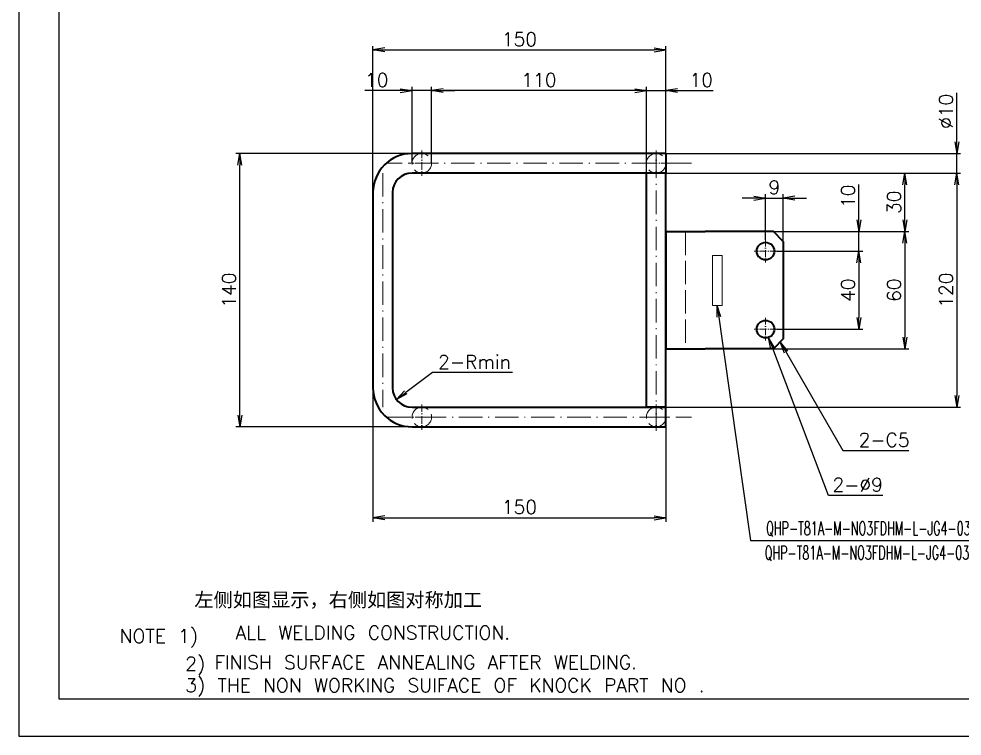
# Model space of a CAD drawing. Header units: millimetres. Extents: x 883 to 69395, y -20111 to 1361.
# Drawn here: x 1722.9 to 2205.8, y 424 to 791.5 of the extents above; entities that cross this region are included whole.
import ezdxf

# ---------------------------------------------------------------- set-up
doc = ezdxf.new("R2010")
doc.units = ezdxf.units.MM
for name, pattern in [('AM_ISO02W050', [7.5, 6, -1.5]), ('AM_ISO08W050', [18, 12, -1.5, 3, -1.5]), ('DASHDOT', [18.5, 12, -3, 0.5, -3]), ('DASHED', [15, 12, -3])]:
    doc.linetypes.add(name, pattern=pattern)
for name, color, linetype, lineweight in [('AM_7', 2, 'AM_ISO08W050', 25), ('AM_HID', 1, 'AM_ISO02W050', 25), ('标注层', 253, 'Continuous', 13)]:
    doc.layers.add(name, color=color, linetype=linetype, lineweight=lineweight)
for name, color, linetype in [('list', 3, 'Continuous'), ('title_frame', 7, 'Continuous'), ('word_dim', 253, 'Continuous')]:
    doc.layers.add(name, color=color, linetype=linetype)
doc.styles.add('MX_NOTE_STANDARD', font='txt.shx', dxfattribs={"bigfont": 'bigfont.shx'})
doc.styles.get("Standard").update_dxf_attribs({"font": 'txt', "bigfont": 'gbcbig.shx'})
doc.dimstyles.new('STANDARD 1-2', dxfattribs={"dimscale": 2, "dimtxt": 3.5, "dimasz": 3, "dimexe": 1, "dimexo": 0, "dimgap": 1, "dimtad": 3, "dimdsep": 46, "dimtxsty": 'Standard', "dimblk1": 'OPEN', "dimblk2": 'OPEN', "dimsah": 1, "dimcen": 0, "dimclrd": 256, "dimclre": 256, "dimclrt": 3, "dimazin": 2, "dimtfac": 1, "dimtmove": 0, "dimatfit": 3, "dimldrblk": 'OPEN', "dimfxl": 0, "dimtolj": 1, "dimlwd": 25, "dimlwe": 25, "dimarcsym": 0})
doc.dimstyles.new('STANDARD 1-2$3', dxfattribs={"dimscale": 2, "dimtxt": 3.5, "dimasz": 3, "dimexe": 1, "dimexo": 0, "dimgap": 1, "dimtad": 3, "dimtoh": 1, "dimdsep": 46, "dimtxsty": 'Standard', "dimblk1": 'OPEN', "dimblk2": 'OPEN', "dimsah": 1, "dimcen": 0, "dimclrd": 256, "dimclre": 256, "dimclrt": 3, "dimazin": 2, "dimtfac": 1, "dimtofl": 0, "dimtmove": 0, "dimatfit": 3, "dimldrblk": 'OPEN', "dimfxl": 0, "dimtolj": 1, "dimlwd": 25, "dimlwe": 25, "dimarcsym": 0})
doc.dimstyles.new('STANDARD 1-2$4', dxfattribs={"dimscale": 2, "dimtxt": 3.5, "dimasz": 3, "dimexe": 1, "dimexo": 0, "dimgap": 1, "dimtad": 3, "dimtoh": 1, "dimdsep": 46, "dimtxsty": 'Standard', "dimblk1": 'OPEN', "dimblk2": 'OPEN', "dimsah": 1, "dimcen": 0, "dimclrd": 256, "dimclre": 256, "dimclrt": 3, "dimazin": 2, "dimtfac": 1, "dimtmove": 0, "dimatfit": 3, "dimldrblk": 'OPEN', "dimfxl": 0, "dimtolj": 1, "dimlwd": 25, "dimlwe": 25, "dimarcsym": 0})

# ---------------------------------------------------------------- blocks, each defined once
blk = doc.blocks.new('_Open')
at = {"color": 0, "lineweight": -2}
for p, q in [((-1, 0.1666666666666667), (0, 0)), ((-1, -0.1666666666666667), (0, 0)), ((0, 0), (-1, 0))]:
    blk.add_line(p, q, dxfattribs=at)
blk = doc.blocks.new('*D78')
at = {"layer": 'DEFPOINTS', "color": 0, "ltscale": 2, "transparency": 16777216}
for p in [(1835.943376803798, 722.4914369218554), (1929.144601835082, 722.4914369218554), (1929.144601835082, 582.4914369218627)]:
    blk.add_point(p, dxfattribs=at)
at = {"layer": '标注层', "lineweight": 25, "ltscale": 2, "transparency": 16777216}
for p, q in [((1929.144601835082, 722.4914369218554), (1833.943376803798, 722.4914369218554)), ((1835.943376803798, 588.4914369218627), (1835.943376803798, 716.4914369218554)), ((1929.144601835082, 582.4914369218627), (1833.943376803798, 582.4914369218627))]:
    blk.add_line(p, q, dxfattribs=at)
at = {"layer": '标注层', "lineweight": 25, "ltscale": 2, "transparency": 16777216, "xscale": 6, "yscale": 6, "zscale": 6}
for p, rotation in [((1835.943376803798, 722.4914369218554), 90), ((1835.943376803798, 582.4914369218627), 270)]:
    blk.add_blockref('_Open', p, dxfattribs=dict(at, rotation=rotation))
at = {"layer": '标注层', "color": 3, "ltscale": 2, "transparency": 16777216, "insert": (1830.443376803798, 652.4914369218594), "char_height": 7, "attachment_point": 5, "rotation": 90}
blk.add_mtext('\\A1;140', dxfattribs=at)
blk = doc.blocks.new('*D86')
at = {"layer": 'DEFPOINTS', "color": 0, "ltscale": 2, "transparency": 16777216}
for p in [(2054.144601835082, 775.5594233652978), (2054.144601835082, 722.4914369218554), (1904.144601835082, 702.4914369218554)]:
    blk.add_point(p, dxfattribs=at)
at = {"layer": '标注层', "lineweight": 25, "ltscale": 2, "transparency": 16777216}
for p, q in [((1904.144601835082, 702.4914369218554), (1904.144601835082, 777.5594233652978)), ((2054.144601835082, 722.4914369218554), (2054.144601835082, 777.5594233652978)), ((1910.144601835082, 775.5594233652978), (2048.144601835082, 775.5594233652978))]:
    blk.add_line(p, q, dxfattribs=at)
at = {"layer": '标注层', "lineweight": 25, "ltscale": 2, "transparency": 16777216, "xscale": 6, "yscale": 6, "zscale": 6, "rotation": 180}
blk.add_blockref('_Open', (1904.144601835082, 775.5594233652978), dxfattribs=at)
at = {"layer": '标注层', "lineweight": 25, "ltscale": 2, "transparency": 16777216, "xscale": 6, "yscale": 6, "zscale": 6}
blk.add_blockref('_Open', (2054.144601835082, 775.5594233652978), dxfattribs=at)
at = {"layer": '标注层', "color": 3, "ltscale": 2, "transparency": 16777216, "insert": (1979.144601835082, 781.0594233652978), "char_height": 7, "attachment_point": 5}
blk.add_mtext('\\A1;150', dxfattribs=at)
blk = doc.blocks.new('*D87')
at = {"layer": 'DEFPOINTS', "color": 0, "ltscale": 2, "transparency": 16777216}
for p in [(1904.144601835082, 602.4914369218554), (2054.144601835082, 582.4914369218554), (2054.144601835082, 535.8475032086885)]:
    blk.add_point(p, dxfattribs=at)
at = {"layer": '标注层', "lineweight": 25, "ltscale": 2, "transparency": 16777216}
for p, q in [((1904.144601835082, 602.4914369218554), (1904.144601835082, 533.8475032086885)), ((2054.144601835082, 582.4914369218554), (2054.144601835082, 533.8475032086885)), ((1910.144601835082, 535.8475032086885), (2048.144601835082, 535.8475032086885))]:
    blk.add_line(p, q, dxfattribs=at)
at = {"layer": '标注层', "lineweight": 25, "ltscale": 2, "transparency": 16777216, "xscale": 6, "yscale": 6, "zscale": 6, "rotation": 180}
blk.add_blockref('_Open', (1904.144601835082, 535.8475032086885), dxfattribs=at)
at = {"layer": '标注层', "lineweight": 25, "ltscale": 2, "transparency": 16777216, "xscale": 6, "yscale": 6, "zscale": 6}
blk.add_blockref('_Open', (2054.144601835082, 535.8475032086885), dxfattribs=at)
at = {"layer": '标注层', "color": 3, "ltscale": 2, "transparency": 16777216, "insert": (1979.144601835082, 541.3475032086885), "char_height": 7, "attachment_point": 5}
blk.add_mtext('\\A1;150', dxfattribs=at)
blk = doc.blocks.new('*D88')
at = {"layer": 'DEFPOINTS', "color": 0, "ltscale": 2, "transparency": 16777216}
for p in [(2109.144601835082, 682.4914369218554), (2109.144601835082, 622.4914369218554), (2176.432825652852, 622.4914369218554)]:
    blk.add_point(p, dxfattribs=at)
at = {"layer": '标注层', "lineweight": 25, "ltscale": 2, "transparency": 16777216}
for p, q in [((2109.144601835082, 682.4914369218554), (2178.432825652852, 682.4914369218554)), ((2176.432825652852, 676.4914369218554), (2176.432825652852, 628.4914369218554)), ((2109.144601835082, 622.4914369218554), (2178.432825652852, 622.4914369218554))]:
    blk.add_line(p, q, dxfattribs=at)
at = {"layer": '标注层', "lineweight": 25, "ltscale": 2, "transparency": 16777216, "xscale": 6, "yscale": 6, "zscale": 6}
for p, rotation in [((2176.432825652852, 682.4914369218554), 90), ((2176.432825652852, 622.4914369218554), 270)]:
    blk.add_blockref('_Open', p, dxfattribs=dict(at, rotation=rotation))
at = {"layer": '标注层', "color": 3, "ltscale": 2, "transparency": 16777216, "insert": (2170.932825652852, 652.4914369218558), "char_height": 7, "attachment_point": 5, "rotation": 90}
blk.add_mtext('\\A1;60', dxfattribs=at)
blk = doc.blocks.new('*D89')
at = {"layer": 'DEFPOINTS', "color": 0, "ltscale": 2, "transparency": 16777216}
for p in [(2054.144601835082, 712.4914369218554), (2176.432825652852, 712.4914369218554), (2109.144601835082, 682.4914369218554)]:
    blk.add_point(p, dxfattribs=at)
at = {"layer": '标注层', "lineweight": 25, "ltscale": 2, "transparency": 16777216}
for p, q in [((2054.144601835082, 712.4914369218554), (2178.432825652852, 712.4914369218554)), ((2176.432825652852, 688.4914369218554), (2176.432825652852, 706.4914369218554)), ((2109.144601835082, 682.4914369218554), (2178.432825652852, 682.4914369218554))]:
    blk.add_line(p, q, dxfattribs=at)
at = {"layer": '标注层', "lineweight": 25, "ltscale": 2, "transparency": 16777216, "xscale": 6, "yscale": 6, "zscale": 6}
for p, rotation in [((2176.432825652852, 712.4914369218554), 90), ((2176.432825652852, 682.4914369218554), 270)]:
    blk.add_blockref('_Open', p, dxfattribs=dict(at, rotation=rotation))
at = {"layer": '标注层', "color": 3, "ltscale": 2, "transparency": 16777216, "insert": (2170.932825652852, 697.4914369218558), "char_height": 7, "attachment_point": 5, "rotation": 90}
blk.add_mtext('\\A1;30', dxfattribs=at)
blk = doc.blocks.new('*D90')
at = {"layer": 'DEFPOINTS', "color": 0, "ltscale": 2, "transparency": 16777216}
for p in [(2054.144601835082, 712.4914369218554), (2054.144601835082, 592.4914369218554), (2203.027987084786, 592.4914369218554)]:
    blk.add_point(p, dxfattribs=at)
at = {"layer": '标注层', "lineweight": 25, "ltscale": 2, "transparency": 16777216}
for p, q in [((2054.144601835082, 712.4914369218554), (2205.027987084786, 712.4914369218554)), ((2203.027987084786, 706.4914369218554), (2203.027987084786, 598.4914369218554)), ((2054.144601835082, 592.4914369218554), (2205.027987084786, 592.4914369218554))]:
    blk.add_line(p, q, dxfattribs=at)
at = {"layer": '标注层', "lineweight": 25, "ltscale": 2, "transparency": 16777216, "xscale": 6, "yscale": 6, "zscale": 6}
for p, rotation in [((2203.027987084786, 712.4914369218554), 90), ((2203.027987084786, 592.4914369218554), 270)]:
    blk.add_blockref('_Open', p, dxfattribs=dict(at, rotation=rotation))
at = {"layer": '标注层', "color": 3, "ltscale": 2, "transparency": 16777216, "insert": (2197.527987084786, 652.4914369218558), "char_height": 7, "attachment_point": 5, "rotation": 90}
blk.add_mtext('\\A1;120', dxfattribs=at)
blk = doc.blocks.new('*D91')
at = {"layer": 'DEFPOINTS', "color": 0, "ltscale": 2, "transparency": 16777216}
for p in [(2109.144601835082, 682.4914369218554), (2152.86547278732, 682.4914369218554), (2110.994607938597, 672.4914380805153)]:
    blk.add_point(p, dxfattribs=at)
at = {"layer": '标注层', "lineweight": 25, "ltscale": 2, "transparency": 16777216}
for p, q in [((2152.86547278732, 688.4914369218554), (2152.86547278732, 706.6581035885221)), ((2109.144601835082, 682.4914369218554), (2154.86547278732, 682.4914369218554)), ((2152.86547278732, 672.4914380805153), (2152.86547278732, 682.4914369218554)), ((2110.994607938597, 672.4914380805153), (2154.86547278732, 672.4914380805153)), ((2152.86547278732, 666.4914380805153), (2152.86547278732, 660.4914380805153))]:
    blk.add_line(p, q, dxfattribs=at)
at = {"layer": '标注层', "lineweight": 25, "ltscale": 2, "transparency": 16777216, "xscale": 6, "yscale": 6, "zscale": 6}
for p, rotation in [((2152.86547278732, 682.4914369218554), 270), ((2152.86547278732, 672.4914380805153), 90)]:
    blk.add_blockref('_Open', p, dxfattribs=dict(at, rotation=rotation))
at = {"layer": '标注层', "color": 3, "ltscale": 2, "transparency": 16777216, "insert": (2147.36547278732, 700.5747702551892), "char_height": 7, "attachment_point": 5, "rotation": 90}
blk.add_mtext('\\A1;10', dxfattribs=at)
blk = doc.blocks.new('*D92')
at = {"layer": 'DEFPOINTS', "color": 0, "ltscale": 2, "transparency": 16777216}
for p in [(2110.994607938597, 672.4914380805153), (2110.994607938597, 632.4914380805153), (2152.86547278732, 632.4914380805153)]:
    blk.add_point(p, dxfattribs=at)
at = {"layer": '标注层', "lineweight": 25, "ltscale": 2, "transparency": 16777216}
for p, q in [((2110.994607938597, 672.4914380805153), (2154.86547278732, 672.4914380805153)), ((2152.86547278732, 666.4914380805153), (2152.86547278732, 638.4914380805153)), ((2110.994607938597, 632.4914380805153), (2154.86547278732, 632.4914380805153))]:
    blk.add_line(p, q, dxfattribs=at)
at = {"layer": '标注层', "lineweight": 25, "ltscale": 2, "transparency": 16777216, "xscale": 6, "yscale": 6, "zscale": 6}
for p, rotation in [((2152.86547278732, 672.4914380805153), 90), ((2152.86547278732, 632.4914380805153), 270)]:
    blk.add_blockref('_Open', p, dxfattribs=dict(at, rotation=rotation))
at = {"layer": '标注层', "color": 3, "ltscale": 2, "transparency": 16777216, "insert": (2147.36547278732, 652.4914380805156), "char_height": 7, "attachment_point": 5, "rotation": 90}
blk.add_mtext('\\A1;40', dxfattribs=at)
blk = doc.blocks.new('*D93')
at = {"layer": 'DEFPOINTS', "color": 0, "ltscale": 2, "transparency": 16777216}
for p in [(2114.144601835082, 699.642133596632), (2105.144601835082, 678.3414365546364), (2114.144601835082, 677.4914369218554)]:
    blk.add_point(p, dxfattribs=at)
at = {"layer": '标注层', "lineweight": 25, "ltscale": 2, "transparency": 16777216}
for p, q in [((2105.144601835082, 678.3414365546364), (2105.144601835082, 701.642133596632)), ((2114.144601835082, 677.4914369218554), (2114.144601835082, 701.642133596632)), ((2099.144601835082, 699.642133596632), (2093.144601835082, 699.642133596632)), ((2105.144601835082, 699.642133596632), (2114.144601835082, 699.642133596632)), ((2120.144601835082, 699.642133596632), (2126.144601835082, 699.642133596632))]:
    blk.add_line(p, q, dxfattribs=at)
at = {"layer": '标注层', "lineweight": 25, "ltscale": 2, "transparency": 16777216, "xscale": 6, "yscale": 6, "zscale": 6}
blk.add_blockref('_Open', (2105.144601835082, 699.642133596632), dxfattribs=at)
at = {"layer": '标注层', "lineweight": 25, "ltscale": 2, "transparency": 16777216, "xscale": 6, "yscale": 6, "zscale": 6, "rotation": 180}
blk.add_blockref('_Open', (2114.144601835082, 699.642133596632), dxfattribs=at)
at = {"layer": '标注层', "color": 3, "ltscale": 2, "transparency": 16777216, "insert": (2109.644601835082, 705.142133596632), "char_height": 7, "attachment_point": 5}
blk.add_mtext('\\A1;9', dxfattribs=at)
blk = doc.blocks.new('*D94')
at = {"layer": 'DEFPOINTS', "color": 0, "ltscale": 2, "transparency": 16777216}
for p in [(2103.553835479046, 636.7008861019953), (2106.735368191205, 628.2819877417008)]:
    blk.add_point(p, dxfattribs=at)
at = {"layer": '标注层', "lineweight": 25, "ltscale": 2, "transparency": 16777216}
for p, q in [((2137.337446946233, 547.3034739367894), (2108.856389999317, 622.6693888348207)), ((2165.170780279545, 547.3034739367895), (2137.337446946233, 547.3034739367894))]:
    blk.add_line(p, q, dxfattribs=at)
at = {"layer": '标注层', "lineweight": 25, "ltscale": 2, "transparency": 16777216, "xscale": 6, "yscale": 6, "zscale": 6, "rotation": 110.7017634481024}
blk.add_blockref('_Open', (2106.735368191205, 628.2819877417008), dxfattribs=at)
at = {"layer": '标注层', "color": 3, "ltscale": 2, "transparency": 16777216, "insert": (2152.337446946212, 552.803473936789), "char_height": 7, "attachment_point": 5}
blk.add_mtext('\\A1;2-%%c9', dxfattribs=at)
blk = doc.blocks.new('*D95')
at = {"layer": 'DEFPOINTS', "color": 0, "ltscale": 2, "transparency": 16777216}
for p in [(2054.144601835082, 722.4914369218554), (2203.027987084786, 722.4914369218554), (2054.144601835082, 712.4914369218554)]:
    blk.add_point(p, dxfattribs=at)
at = {"layer": '标注层', "lineweight": 25, "ltscale": 2, "transparency": 16777216}
for p, q in [((2203.027987084786, 728.4914369218554), (2203.027987084786, 753.6581035885221)), ((2054.144601835082, 722.4914369218554), (2205.027987084786, 722.4914369218554)), ((2203.027987084786, 712.4914369218554), (2203.027987084786, 722.4914369218554)), ((2054.144601835082, 712.4914369218554), (2205.027987084786, 712.4914369218554)), ((2203.027987084786, 706.4914369218554), (2203.027987084786, 700.4914369218554))]:
    blk.add_line(p, q, dxfattribs=at)
at = {"layer": '标注层', "lineweight": 25, "ltscale": 2, "transparency": 16777216, "xscale": 6, "yscale": 6, "zscale": 6}
for p, rotation in [((2203.027987084786, 722.4914369218554), 270), ((2203.027987084786, 712.4914369218554), 90)]:
    blk.add_blockref('_Open', p, dxfattribs=dict(at, rotation=rotation))
at = {"layer": '标注层', "color": 3, "ltscale": 2, "transparency": 16777216, "insert": (2197.527987084786, 744.0747702551892), "char_height": 7, "attachment_point": 5, "rotation": 90}
blk.add_mtext('\\A1;%%c10', dxfattribs=at)
blk = doc.blocks.new('*D96')
at = {"layer": 'DEFPOINTS', "color": 0, "ltscale": 2, "transparency": 16777216}
for p in [(2054.144601835082, 754.7020348471001), (2054.144601835082, 722.4914369218554), (2044.144601835082, 712.4914369218554)]:
    blk.add_point(p, dxfattribs=at)
at = {"layer": '标注层', "lineweight": 25, "ltscale": 2, "transparency": 16777216}
for p, q in [((2038.144601835082, 754.7020348471001), (2032.144601835082, 754.7020348471001)), ((2044.144601835082, 712.4914369218554), (2044.144601835082, 756.7020348471001)), ((2044.144601835082, 754.7020348471001), (2054.144601835082, 754.7020348471001)), ((2054.144601835082, 722.4914369218554), (2054.144601835082, 756.7020348471001)), ((2060.144601835082, 754.7020348471001), (2078.311268501748, 754.7020348471001))]:
    blk.add_line(p, q, dxfattribs=at)
at = {"layer": '标注层', "lineweight": 25, "ltscale": 2, "transparency": 16777216, "xscale": 6, "yscale": 6, "zscale": 6}
blk.add_blockref('_Open', (2044.144601835082, 754.7020348471001), dxfattribs=at)
at = {"layer": '标注层', "lineweight": 25, "ltscale": 2, "transparency": 16777216, "xscale": 6, "yscale": 6, "zscale": 6, "rotation": 180}
blk.add_blockref('_Open', (2054.144601835082, 754.7020348471001), dxfattribs=at)
at = {"layer": '标注层', "color": 3, "ltscale": 2, "transparency": 16777216, "insert": (2072.227935168415, 760.2020348471001), "char_height": 7, "attachment_point": 5}
blk.add_mtext('\\A1;10', dxfattribs=at)
blk = doc.blocks.new('*D97')
at = {"layer": 'DEFPOINTS', "color": 0, "ltscale": 2, "transparency": 16777216}
for p in [(1934.144601835082, 754.7020348471001), (1934.144601835082, 717.4914380805226), (2044.144601835082, 712.4914369218554)]:
    blk.add_point(p, dxfattribs=at)
at = {"layer": '标注层', "lineweight": 25, "ltscale": 2, "transparency": 16777216}
for p, q in [((1934.144601835082, 717.4914380805226), (1934.144601835082, 756.7020348471001)), ((2038.144601835082, 754.7020348471001), (1940.144601835082, 754.7020348471001)), ((2044.144601835082, 712.4914369218554), (2044.144601835082, 756.7020348471001))]:
    blk.add_line(p, q, dxfattribs=at)
at = {"layer": '标注层', "lineweight": 25, "ltscale": 2, "transparency": 16777216, "xscale": 6, "yscale": 6, "zscale": 6, "rotation": 180}
blk.add_blockref('_Open', (1934.144601835082, 754.7020348471001), dxfattribs=at)
at = {"layer": '标注层', "lineweight": 25, "ltscale": 2, "transparency": 16777216, "xscale": 6, "yscale": 6, "zscale": 6}
blk.add_blockref('_Open', (2044.144601835082, 754.7020348471001), dxfattribs=at)
at = {"layer": '标注层', "color": 3, "ltscale": 2, "transparency": 16777216, "insert": (1989.144601835082, 760.2020348471001), "char_height": 7, "attachment_point": 5}
blk.add_mtext('\\A1;110', dxfattribs=at)
blk = doc.blocks.new('*D98')
at = {"layer": 'DEFPOINTS', "color": 0, "ltscale": 2, "transparency": 16777216}
for p in [(1924.144601835082, 754.7020348471001), (1924.144601835082, 717.4914369218554), (1934.144601835082, 717.4914369218554)]:
    blk.add_point(p, dxfattribs=at)
at = {"layer": '标注层', "lineweight": 25, "ltscale": 2, "transparency": 16777216}
for p, q in [((1918.144601835082, 754.7020348471001), (1899.977935168415, 754.7020348471001)), ((1924.144601835082, 717.4914369218554), (1924.144601835082, 756.7020348471001)), ((1934.144601835082, 754.7020348471001), (1924.144601835082, 754.7020348471001)), ((1934.144601835082, 717.4914369218554), (1934.144601835082, 756.7020348471001)), ((1940.144601835082, 754.7020348471001), (1946.144601835082, 754.7020348471001))]:
    blk.add_line(p, q, dxfattribs=at)
at = {"layer": '标注层', "lineweight": 25, "ltscale": 2, "transparency": 16777216, "xscale": 6, "yscale": 6, "zscale": 6}
blk.add_blockref('_Open', (1924.144601835082, 754.7020348471001), dxfattribs=at)
at = {"layer": '标注层', "lineweight": 25, "ltscale": 2, "transparency": 16777216, "xscale": 6, "yscale": 6, "zscale": 6, "rotation": 180}
blk.add_blockref('_Open', (1934.144601835082, 754.7020348471001), dxfattribs=at)
at = {"layer": '标注层', "color": 3, "ltscale": 2, "transparency": 16777216, "insert": (1906.061268501748, 760.2020348471001), "char_height": 7, "attachment_point": 5}
blk.add_mtext('\\A1;10', dxfattribs=at)
blk = doc.blocks.new('*D99')
at = {"layer": 'DEFPOINTS', "color": 0, "ltscale": 2, "transparency": 16777216}
for p in [(1924.144601835256, 602.4914369217973), (1916.115095827873, 596.5309811271895)]:
    blk.add_point(p, dxfattribs=at)
at = {"layer": '标注层', "lineweight": 25, "ltscale": 2, "transparency": 16777216}
for p, q in [((1934.582959644639, 610.2400294546264), (1920.932799432253, 600.1072546039168)), ((1975.582959644641, 610.2400294546266), (1934.582959644639, 610.2400294546264))]:
    blk.add_line(p, q, dxfattribs=at)
at = {"layer": '标注层', "lineweight": 25, "ltscale": 2, "transparency": 16777216, "xscale": 6, "yscale": 6, "zscale": 6, "rotation": 216.5872050314346}
blk.add_blockref('_Open', (1916.115095827873, 596.5309811271895), dxfattribs=at)
at = {"layer": '标注层', "color": 3, "ltscale": 2, "transparency": 16777216, "insert": (1956.08295964464, 615.7400294546264), "char_height": 7, "attachment_point": 5}
blk.add_mtext('\\A1;{\\Fromans,bigfont|c134;2-Rmin}', dxfattribs=at)

msp = doc.modelspace()

# ---------------------------------------------------------------- linework, layer by layer
at = {"lineweight": 35}
for p, q in [((2054.144601835082, 722.4914369218554), (1924.144601835082, 722.4914369218554)), ((2054.144601835082, 722.4914369218554), (1924.144601835082, 722.4914369218554)), ((2054.144601835082, 712.4914369218554), (1924.144601835082, 712.4914369218554)), ((2044.144601835082, 592.4914369218554), (2044.144601835082, 712.4914369218554)), ((2044.144601835082, 592.4914369218554), (2044.144601835082, 712.4914369218554)), ((2054.144601835082, 592.4914369218554), (2054.144601835082, 712.4914369218554)), ((1904.144601835082, 702.4914369218554), (1904.144601835082, 602.4914369218554)), ((1904.144601835082, 702.4914369218554), (1904.144601835082, 602.4914369218554)), ((1914.144601835082, 702.4914369218554), (1914.144601835082, 602.4914369218554)), ((2054.144601835082, 682.4914369218554), (2054.144601835082, 622.4914369218554)), ((2109.144601835082, 682.4914369218554), (2074.144601835082, 682.4914369218554)), ((2114.144601835082, 677.4914369218554), (2114.144601835082, 627.4914369218554)), ((2054.144601835082, 622.4914369218554), (2074.144601835082, 622.4914369218554)), ((2109.144601835082, 622.4914369218554), (2074.144601835082, 622.4914369218554)), ((1924.144601835082, 592.4914369218627), (2054.144601835082, 592.4914369218627)), ((1924.144601835082, 592.4914369218554), (2044.144636895418, 592.4914369218554)), ((1924.144601835082, 582.4914369218627), (2054.144601835082, 582.4914369218627))]:
    msp.add_line(p, q, dxfattribs=at)
at = {"lineweight": 35, "ltscale": 0.25}
for p, q in [((2054.144601835082, 722.4914369218554), (2054.144601835082, 712.4914369218554)), ((2054.144601835082, 592.4914369218554), (2044.144601835082, 592.4914369218554)), ((2054.144601835082, 582.4914369218627), (2054.144601835082, 592.4914369218627))]:
    msp.add_line(p, q, dxfattribs=at)
at = {"lineweight": 35, "ltscale": 0.4999999999999943}
msp.add_line((2054.144601835082, 682.4914369218554), (2074.144601835082, 682.4914369218554), dxfattribs=at)
at = {"lineweight": 35, "ltscale": 0.1767766952966329}
for p, q in [((2114.144601835082, 677.4914369218554), (2109.144601835082, 682.4914369218554)), ((2114.144601835082, 627.4914369218554), (2109.144601835082, 622.4914369218554))]:
    msp.add_line(p, q, dxfattribs=at)
at = {"lineweight": 35}
for centre in [(2105.144601835082, 672.4914369218554), (2105.144601835082, 632.4914369218554)]:
    msp.add_circle(centre, 4.499999999999998, dxfattribs=at)
for centre, radius, start, end in [((1924.144601835082, 702.4914369218554), 19.9999999999994, 90, 180), ((1924.144601835082, 702.4914369218554), 19.9999999999994, 90, 180), ((1924.144601835082, 702.4914369218554), 9.999999999999403, 90, 180), ((1924.144601835082, 602.4914369218554), 19.99999999999935, 180, 270), ((1924.144601835082, 602.4914369218554), 9.999999999999353, 180, 270), ((1924.144601835082, 602.4914369218554), 9.999999999999353, 180, 270)]:
    msp.add_arc(centre, radius, start, end, dxfattribs=at)
at = {"layer": 'AM_7', "linetype": 'DASHDOT', "lineweight": 13}
for p, q in [((2049.144601835082, 580.491437126841), (2049.144601835082, 724.4914380805153)), ((2067.144655240843, 717.4914380805153), (1911.144052518675, 717.4914380805153)), ((1909.144601835082, 712.4914838568825), (1909.144601835082, 592.4908868567604)), ((1911.144601835082, 587.4914361731667), (2067.144601835082, 587.4914361731667))]:
    msp.add_line(p, q, dxfattribs=at)
at = {"layer": 'AM_7', "linetype": 'DASHDOT', "lineweight": 13, "ltscale": 0.325}
for p, q in [((1929.144601835082, 723.9914380805153), (1929.144601835082, 710.9914380805153)), ((2049.144601835082, 723.9914380805153), (2049.144601835082, 710.9914380805153)), ((1935.644601835082, 717.4914380805153), (1922.644601835082, 717.4914380805153)), ((2055.644601835082, 717.4914380805153), (2042.644601835082, 717.4914380805153)), ((1935.644601835082, 587.4914361731667), (1922.644601835082, 587.4914361731667)), ((2055.644601835082, 587.4914361731667), (2042.644601835082, 587.4914361731667))]:
    msp.add_line(p, q, dxfattribs=at)
at = {"layer": 'AM_7', "linetype": 'DASHDOT', "lineweight": 13, "ltscale": 0.2924999237060547}
msp.add_line((2105.144601835082, 678.3414365546364), (2105.144601835082, 666.6414396063942), dxfattribs=at)
at = {"layer": 'AM_7', "linetype": 'DASHDOT', "lineweight": 13, "ltscale": 0.2925003051757812}
for p, q in [((2110.994607938597, 672.4914380805153), (2099.294595731566, 672.4914380805153)), ((2110.994607938597, 632.4914380805153), (2099.294595731566, 632.4914380805153))]:
    msp.add_line(p, q, dxfattribs=at)
at = {"layer": 'AM_7', "linetype": 'DASHDOT', "lineweight": 13, "ltscale": 0.2925000190734863}
msp.add_line((2105.144601835082, 638.3414365546364), (2105.144601835082, 626.641435791697), dxfattribs=at)
at = {"layer": 'AM_7', "linetype": 'DASHDOT', "lineweight": 13, "ltscale": 0.3249999761581421}
for p, q in [((1929.144601835082, 593.9914361731667), (1929.144601835082, 580.991437126841)), ((2049.144601835082, 593.9914361731667), (2049.144601835082, 580.991437126841))]:
    msp.add_line(p, q, dxfattribs=at)
at = {"layer": 'AM_HID', "linetype": 'DASHED', "lineweight": 13}
for p, q in [((2054.144601835082, 712.4914369218554), (1924.144601835082, 712.4914369218554)), ((2054.144601835082, 592.4914369218554), (2054.144601835082, 712.4914369218554)), ((1914.144601835082, 702.4914369218554), (1914.144601835082, 602.4914369218554)), ((2064.144601835082, 682.4914369218554), (2064.144601835082, 622.4914369218554)), ((1924.144601835082, 582.4914369218554), (2054.144601835082, 582.4914369218554))]:
    msp.add_line(p, q, dxfattribs=at)
at = {"layer": 'AM_HID', "linetype": 'DASHED', "lineweight": 13, "ltscale": 0.25}
msp.add_line((2054.144601835082, 712.4914369218554), (2044.144601835082, 712.4914369218554), dxfattribs=at)
at = {"layer": 'AM_HID', "linetype": 'DASHED', "lineweight": 13, "ltscale": 0.249999123492131}
msp.add_line((2044.144636895418, 592.4914369218554), (2054.144601835082, 592.4914369218554), dxfattribs=at)
at = {"layer": 'AM_HID', "linetype": 'DASHED', "lineweight": 13}
for centre in [(1929.144601835082, 717.4914369218554), (2049.144601835082, 717.4914369218554), (1929.144601835082, 587.4914369218554), (2049.144601835082, 587.4914369218554)]:
    msp.add_circle(centre, 5, dxfattribs=at)
for centre, radius, start, end in [((1924.144601835082, 702.4914369218554), 9.999999999999403, 90, 180), ((1924.144601835082, 602.4914369218554), 19.99999999999935, 180, 270)]:
    msp.add_arc(centre, radius, start, end, dxfattribs=at)
at = {"layer": 'title_frame', "color": 4}
msp.add_lwpolyline([(2562.852256909855, 1018.015689445647), (1722.852256909855, 1018.015689445647), (1722.852256909855, 424.0156894456472), (2562.852256909855, 424.0156894456472)], close=True, dxfattribs=at)
at = {"layer": 'title_frame'}
msp.add_lwpolyline([(1743.502256909849, 999.0906894456589), (2542.202256909861, 999.0906894456589), (2542.202256909861, 442.9406894456647), (1743.502256909849, 442.9406894456647)], close=True, dxfattribs=at)
at = {"layer": '标注层', "color": 3, "ltscale": 2}
msp.add_lwpolyline([(2078.045470396899, 670.2819662745628), (2082.846979411637, 670.2819662745628), (2082.846979411637, 644.6899890304653), (2078.045470396899, 644.6899890304653)], close=True, dxfattribs=at)

# ---------------------------------------------------------------- texts
at = {"layer": 'list', "linetype": 'Continuous', "ltscale": 2}
for s, p in [('2) ', (1808.032319001153, 457.5803053789155)), ('FINISH SURFACE ANNEALING AFTER WELDING.', (1822.964446337368, 458.3285832010465))]:
    msp.add_text(s, height=7, dxfattribs=at).set_placement(p)
at = {"layer": 'title_frame', "color": 3, "insert": (1812.704218876488, 497.4620632439205), "char_height": 7.2, "width": 287.0994790934492, "attachment_point": 1, "style": 'MX_NOTE_STANDARD'}
msp.add_mtext('{\\fSimSun|b0|i0|c134|p2;左侧如图显示，右侧如图对称加工}', dxfattribs=at)
at = {"layer": 'word_dim', "color": 3, "linetype": 'Continuous'}
msp.add_text('NOTE 1) ', height=7, dxfattribs=at).set_placement((1774.411957414091, 471.7570722873811))
at = {"layer": 'word_dim', "color": 3, "ltscale": 2, "char_height": 7, "attachment_point": 7}
for insert in [(2105.423511860512, 526.3205965846596), (2104.697356466901, 513.7735463827507)]:
    msp.add_mtext('{\\W0.6;QHP-T81A-M-NO3FDHM-L-JG4-0\\Fromans,bigfont|c134;3\\Fromans,bigfont|c128;-\\Fromans,bigfont|c134;24}', dxfattribs=dict(at, insert=insert))
at = {"layer": 'word_dim', "color": 3, "char_height": 7, "attachment_point": 1}
for s, insert, width in [('    ALL WELDING CONSTRUCTION.', (1808.835341285709, 480.4995758918253), 303.3333333333334), ('3) THE NON WORKING SUIFACE OF KNOCK PART NO .', (1808.071462756574, 453.6073561123362), 352.1336510736278)]:
    msp.add_mtext(s, dxfattribs=dict(at, insert=insert, width=width))
at = {"layer": '标注层', "color": 3, "ltscale": 2, "insert": (2152.788655260372, 572.3129375451122), "char_height": 7, "attachment_point": 7}
msp.add_mtext('\\A1;2-{\\Fromans,bigfont|c134;C}5', dxfattribs=at)

# ---------------------------------------------------------------- dimensions: what is measured, and where the dimension line sits
at = {"layer": '标注层', "ltscale": 2}
for base, p1, p2, picture, middle in [((2054.144601835082, 775.5594233652978), (1904.144601835082, 702.4914369218554), (2054.144601835082, 722.4914369218554), '*D86', (1979.144601835082, 781.0594233652978)), ((1924.144601835082, 754.7020348471001), (1934.144601835082, 717.4914369218554), (1924.144601835082, 717.4914369218554), '*D98', (1906.061268501748, 760.2020348471001)), ((1934.144601835082, 754.7020348471001), (2044.144601835082, 712.4914369218554), (1934.144601835082, 717.4914380805226), '*D97', (1989.144601835082, 760.2020348471001)), ((2054.144601835082, 754.7020348471001), (2044.144601835082, 712.4914369218554), (2054.144601835082, 722.4914369218554), '*D96', (2072.227935168415, 760.2020348471001)), ((2114.144601835082, 699.642133596632), (2105.144601835082, 678.3414365546364), (2114.144601835082, 677.4914369218554), '*D93', (2109.644601835082, 705.142133596632)), ((2054.144601835082, 535.8475032086885), (1904.144601835082, 602.4914369218554), (2054.144601835082, 582.4914369218554), '*D87', (1979.144601835082, 541.3475032086885))]:
    dim = msp.add_linear_dim(base=base, p1=p1, p2=p2, dimstyle='STANDARD 1-2', dxfattribs=at)
    dim.commit()
    dim.dimension.update_dxf_attribs({"geometry": picture, "text_midpoint": middle})
dim = msp.add_linear_dim(base=(2203.027987084786, 722.4914369218554), p1=(2054.144601835082, 712.4914369218554), p2=(2054.144601835082, 722.4914369218554), angle=90, dimstyle='STANDARD 1-2', override={"dimpost": '%%c<>'}, dxfattribs=at)
dim.commit()
dim.dimension.update_dxf_attribs({"geometry": '*D95', "text_midpoint": (2197.527987084786, 744.0747702551892)})
for base, p1, p2, picture, middle in [((1835.943376803798, 722.4914369218554), (1929.144601835082, 582.4914369218627), (1929.144601835082, 722.4914369218554), '*D78', (1830.443376803798, 652.4914369218594)), ((2176.432825652852, 712.4914369218554), (2109.144601835082, 682.4914369218554), (2054.144601835082, 712.4914369218554), '*D89', (2170.932825652852, 697.4914369218558)), ((2203.027987084786, 592.4914369218554), (2054.144601835082, 712.4914369218554), (2054.144601835082, 592.4914369218554), '*D90', (2197.527987084786, 652.4914369218558)), ((2152.86547278732, 682.4914369218554), (2110.994607938597, 672.4914380805153), (2109.144601835082, 682.4914369218554), '*D91', (2147.36547278732, 700.5747702551892)), ((2176.432825652852, 622.4914369218554), (2109.144601835082, 682.4914369218554), (2109.144601835082, 622.4914369218554), '*D88', (2170.932825652852, 652.4914369218558)), ((2152.86547278732, 632.4914380805153), (2110.994607938597, 672.4914380805153), (2110.994607938597, 632.4914380805153), '*D92', (2147.36547278732, 652.4914380805156))]:
    dim = msp.add_linear_dim(base=base, p1=p1, p2=p2, angle=90, dimstyle='STANDARD 1-2', dxfattribs=at)
    dim.commit()
    dim.dimension.update_dxf_attribs({"geometry": picture, "text_midpoint": middle})
dim = msp.add_diameter_dim_2p(p1=(2103.553835479046, 636.7008861019953), p2=(2106.735368191205, 628.2819877417008), dimstyle='STANDARD 1-2$3', override={"dimpost": '2-%%c<>'}, dxfattribs=at)
dim.commit()
dim.dimension.update_dxf_attribs({"geometry": '*D94', "text_midpoint": (2152.337446946212, 547.303473936789), "dimtype": 163})
dim = msp.add_radius_dim(center=(1924.144601835256, 602.4914369217973), mpoint=(1916.115095827873, 596.5309811271895), text='{\\Fromans,bigfont|c134;2-Rmin}', dimstyle='STANDARD 1-2$4', dxfattribs=at)
dim.commit()
dim.dimension.update_dxf_attribs({"geometry": '*D99', "text_midpoint": (1956.08295964464, 610.2400294546264), "dimtype": 164})

# ---------------------------------------------------------------- leaders
at = {"layer": 'word_dim', "ltscale": 2, "annotation_type": 0, "has_hookline": 1, "hookline_direction": 0, "text_width": 123.3}
msp.add_leader([(2080.446224904268, 644.6899890304653), (2097.423511860512, 524.3205965846596), (2103.423511860512, 524.3205965846596)], dimstyle='STANDARD 1-2', override={"dimgap": 1, "dimtad": 1}, dxfattribs=at)
at = {"layer": '标注层', "ltscale": 2, "annotation_type": 0, "has_hookline": 1, "hookline_direction": 0, "text_width": 25.66666666666666}
msp.add_leader([(2112.646485118281, 625.9933202050693), (2144.788655260372, 570.3129375451122), (2150.788655260372, 570.3129375451122)], dimstyle='STANDARD 1-2', override={"dimgap": 1, "dimtad": 1}, dxfattribs=at)

doc.saveas('drawing.dxf')
